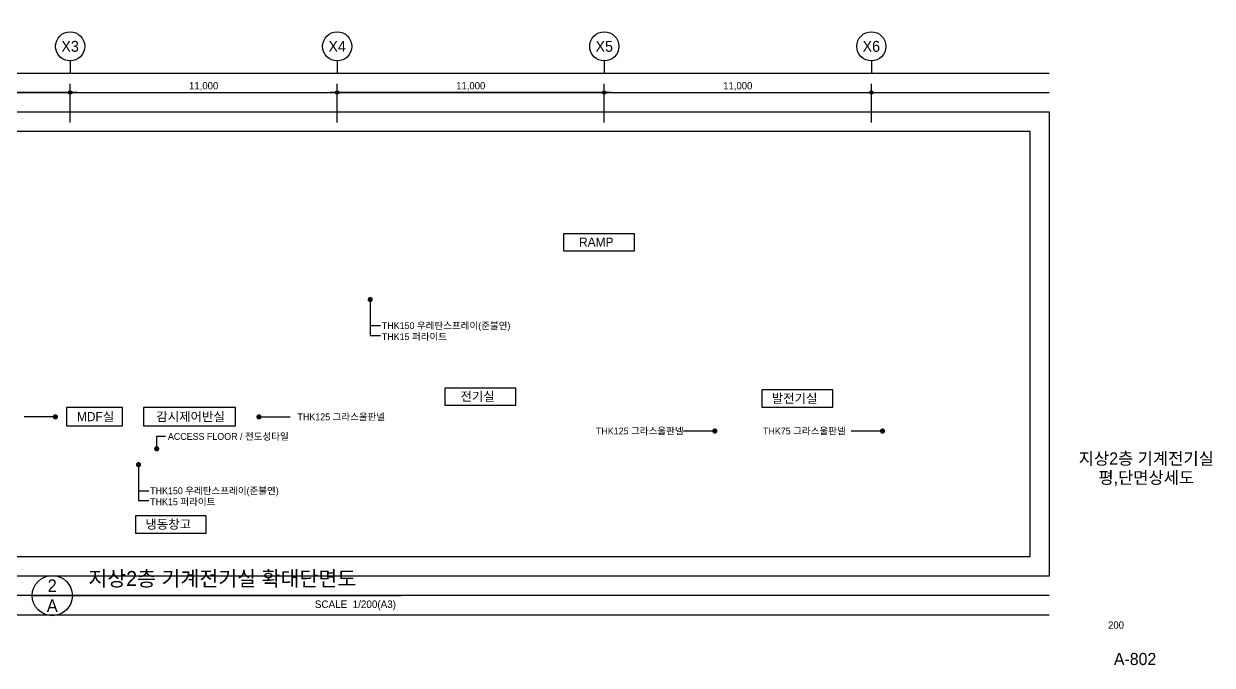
# Model space of a CAD drawing. Header units: millimetres. Extents: x 45178 to 206366, y -171177 to -118827.
# Drawn here: x 157417 to 206366, y -171177 to -144744 of the extents above; entities that cross this region are included whole.
import ezdxf
from ezdxf.enums import TextEntityAlignment as Align
from ezdxf.xclip import XClip

# ---------------------------------------------------------------- set-up
doc = ezdxf.new("R2010")
doc.units = ezdxf.units.MM
doc.linetypes.add('CEN', pattern=[35, 30, -2, 1, -2])
for name, color, linetype in [('$ZCDB_AUDIT_GENERATED_600D18', 7, 'Continuous'), ('4A.TEC CEN', 1, 'CEN'), ('4A.TEC FORM-TEXT', 3, 'Continuous'), ('4A.TEC TEXT', 7, 'Continuous'), ('4A.TEC TEXT 2', 3, 'Continuous'), ('4A.TEC 심볼', 7, 'Continuous'), ('TEXT', 7, 'Continuous'), ('㈜SE&C 심볼', 7, 'Continuous')]:
    doc.layers.add(name, color=color, linetype=linetype)
doc.layers.add('DEFPOINT', color=135, linetype='Continuous', plot=False)
doc.styles.add('GHS', font='malgun.ttf')
doc.styles.add('나눔고딕', font='')
doc.styles.add('돋움', font='')
doc.styles.add('돋음체', font='')
doc.styles.add('울릉도L', font='')
doc.styles.get('나눔고딕').set_extended_font_data('Dotum')
doc.styles.get('돋움').set_extended_font_data('Dotum')
doc.styles.get('돋음체').set_extended_font_data('Dotum')
doc.styles.get('울릉도L').set_extended_font_data('Dotum')
doc.dimstyles.new('DIM_600(외부치수)', dxfattribs={"dimscale": 400, "dimtxt": 3.3, "dimasz": 1, "dimexe": 2, "dimexo": 2, "dimgap": 1, "dimtad": 1, "dimdec": 0, "dimdsep": 46, "dimlunit": 6, "dimtxsty": '나눔고딕', "dimblk1": 'DIMDOT', "dimblk2": 'DIMDOT', "dimsah": 1, "dimcen": 2.5, "dimdle": 1.5, "dimclrd": 8, "dimclre": 8, "dimclrt": 3, "dimadec": 0, "dimazin": 0, "dimtfac": 1, "dimtdec": 0, "dimtix": 1, "dimtmove": 2, "dimatfit": 3, "dimldrblk": 'DIMDOT', "dimfxl": 1, "dimtvp": 1, "dimtolj": 1, "dimtzin": 0, "dimarcsym": 0})

# ---------------------------------------------------------------- blocks, each defined once
blk = doc.blocks.new('dwgFD3B')
at = {"layer": '4A.TEC CEN', "color": 250, "ltscale": 500, "elevation": -3333.33}
for points in [[(193307.63, -39163.16), (193307.63, -267000)], [(204307.63, -39163.16), (204307.63, -267000)], [(215307.63, -39163.16), (215307.63, -267000)], [(226307.63, -39163.16), (226307.63, -267000)]]:
    blk.add_lwpolyline(points, dxfattribs=at)
blk = doc.blocks.new('DIMDOT')
at = {"color": 0}
blk.add_line((-2, 0), (2, 0), dxfattribs=at)
for radius in [0.5, 0.25]:
    blk.add_circle((0, 0), radius, dxfattribs=at)
blk = doc.blocks.new('*D30')
at = {"layer": '$ZCDB_AUDIT_GENERATED_600D18', "color": 8, "lineweight": -2, "transparency": 16777216}
for p, q in [((148326, -148816), (148326, -147216)), ((159326, -148816), (159326, -147216)), ((159182, -147576), (148470, -147576))]:
    blk.add_line(p, q, dxfattribs=at)
at = {"layer": 'Defpoints', "color": 0, "transparency": 16777216}
for p in [(148326, -147576), (148326, -149176), (159326, -149176)]:
    blk.add_point(p, dxfattribs=at)
at = {"layer": '$ZCDB_AUDIT_GENERATED_600D18', "color": 8, "lineweight": -2, "transparency": 16777216, "xscale": 144, "yscale": 144, "zscale": 144, "rotation": 180}
blk.add_blockref('DIMDOT', (148326, -147576), dxfattribs=at)
at = {"layer": '$ZCDB_AUDIT_GENERATED_600D18', "color": 8, "lineweight": -2, "transparency": 16777216, "xscale": 144, "yscale": 144, "zscale": 144}
blk.add_blockref('DIMDOT', (159326, -147576), dxfattribs=at)
at = {"layer": '$ZCDB_AUDIT_GENERATED_600D18', "color": 3, "transparency": 16777216, "insert": (153826, -147325), "char_height": 300, "attachment_point": 5, "style": '나눔고딕'}
blk.add_mtext('\\A1;11,000', dxfattribs=at)
blk = doc.blocks.new('*D31')
at = {"layer": '$ZCDB_AUDIT_GENERATED_600D18', "color": 8, "lineweight": -2, "transparency": 16777216}
for p, q in [((159326, -148816), (159326, -147216)), ((170326, -148816), (170326, -147216)), ((159470, -147576), (170182, -147576))]:
    blk.add_line(p, q, dxfattribs=at)
at = {"layer": 'Defpoints', "color": 0, "transparency": 16777216}
for p in [(170326, -147576), (159326, -149176), (170326, -149176)]:
    blk.add_point(p, dxfattribs=at)
at = {"layer": '$ZCDB_AUDIT_GENERATED_600D18', "color": 8, "lineweight": -2, "transparency": 16777216, "xscale": 144, "yscale": 144, "zscale": 144, "rotation": 180}
blk.add_blockref('DIMDOT', (159326, -147576), dxfattribs=at)
at = {"layer": '$ZCDB_AUDIT_GENERATED_600D18', "color": 8, "lineweight": -2, "transparency": 16777216, "xscale": 144, "yscale": 144, "zscale": 144}
blk.add_blockref('DIMDOT', (170326, -147576), dxfattribs=at)
at = {"layer": '$ZCDB_AUDIT_GENERATED_600D18', "color": 3, "transparency": 16777216, "insert": (164826, -147325), "char_height": 300, "attachment_point": 5, "style": '나눔고딕'}
blk.add_mtext('\\A1;11,000', dxfattribs=at)
blk = doc.blocks.new('*D32')
at = {"layer": '$ZCDB_AUDIT_GENERATED_600D18', "color": 8, "lineweight": -2, "transparency": 16777216}
for p, q in [((170326, -148816), (170326, -147216)), ((181326, -148816), (181326, -147216)), ((181182, -147576), (170470, -147576))]:
    blk.add_line(p, q, dxfattribs=at)
at = {"layer": 'Defpoints', "color": 0, "transparency": 16777216}
for p in [(170326, -147576), (170326, -149176), (181326, -149176)]:
    blk.add_point(p, dxfattribs=at)
at = {"layer": '$ZCDB_AUDIT_GENERATED_600D18', "color": 8, "lineweight": -2, "transparency": 16777216, "xscale": 144, "yscale": 144, "zscale": 144, "rotation": 180}
blk.add_blockref('DIMDOT', (170326, -147576), dxfattribs=at)
at = {"layer": '$ZCDB_AUDIT_GENERATED_600D18', "color": 8, "lineweight": -2, "transparency": 16777216, "xscale": 144, "yscale": 144, "zscale": 144}
blk.add_blockref('DIMDOT', (181326, -147576), dxfattribs=at)
at = {"layer": '$ZCDB_AUDIT_GENERATED_600D18', "color": 3, "transparency": 16777216, "insert": (175826, -147325), "char_height": 300, "attachment_point": 5, "style": '나눔고딕'}
blk.add_mtext('\\A1;11,000', dxfattribs=at)
blk = doc.blocks.new('ccs122')
at = {"layer": '4A.TEC 심볼'}
blk.add_line((0, 8), (0, 3), dxfattribs=at)
blk.add_circle((0, 14), 6, dxfattribs=at)
at = {"layer": '4A.TEC TEXT 2', "color": 3, "style": 'GHS'}
blk.add_attdef('NO', text='', height=4.5, dxfattribs=at).set_placement((-0.01, 14.02), align=Align.MIDDLE_CENTER)
blk = doc.blocks.new('*D28')
at = {"layer": '$ZCDB_AUDIT_GENERATED_600D18', "color": 8, "lineweight": -2, "transparency": 16777216}
for p, q in [((181326, -148816), (181326, -147216)), ((192326, -148816), (192326, -147216)), ((181470, -147576), (192182, -147576))]:
    blk.add_line(p, q, dxfattribs=at)
at = {"layer": 'Defpoints', "color": 0, "transparency": 16777216}
for p in [(192326, -147576), (181326, -149176), (192326, -149176)]:
    blk.add_point(p, dxfattribs=at)
at = {"layer": '$ZCDB_AUDIT_GENERATED_600D18', "color": 8, "lineweight": -2, "transparency": 16777216, "xscale": 144, "yscale": 144, "zscale": 144, "rotation": 180}
blk.add_blockref('DIMDOT', (181326, -147576), dxfattribs=at)
at = {"layer": '$ZCDB_AUDIT_GENERATED_600D18', "color": 8, "lineweight": -2, "transparency": 16777216, "xscale": 144, "yscale": 144, "zscale": 144}
blk.add_blockref('DIMDOT', (192326, -147576), dxfattribs=at)
at = {"layer": '$ZCDB_AUDIT_GENERATED_600D18', "color": 3, "transparency": 16777216, "insert": (186826, -147325), "char_height": 300, "attachment_point": 5, "style": '나눔고딕'}
blk.add_mtext('\\A1;11,000', dxfattribs=at)
blk = doc.blocks.new('A$C16001311')
at = {"layer": '4A.TEC 심볼', "color": 1}
for p in [(107, 688), (526, 271)]:
    blk.add_line(p, (107, 271), dxfattribs=at)
at = {"layer": '4A.TEC 심볼', "color": 1, "const_width": 107}
blk.add_lwpolyline([(107, 1817, 1), (107, 1710, 1)], format="xyb", close=True, dxfattribs=at)
at = {"layer": '4A.TEC 심볼', "color": 1}
blk.add_lwpolyline([(107, 1763), (107, 688), (526, 688)], dxfattribs=at)
at = {"layer": '4A.TEC TEXT', "style": '돋움'}
for s, p in [('THK150 우레탄스프레이(준불연)', (586, 688)), ('THK15 퍼라이트', (586, 234))]:
    blk.add_text(s, height=280, dxfattribs=at).set_placement(p, align=Align.MIDDLE_LEFT)

msp = doc.modelspace()

# ---------------------------------------------------------------- linework, layer by layer
at = {"layer": '4A.TEC 심볼'}
msp.add_line((157761.49, -168308.21), (172941.88, -168308.21), dxfattribs=at)
at = {"layer": '4A.TEC 심볼', "color": 1}
for points in [[(158718.55, -160942.35), (157429.98, -160942.35)], [(167104.31, -160942.35), (168392.88, -160942.35)], [(185881.39, -161525.93), (184592.81, -161525.93)], [(192786.14, -161526.8), (191497.57, -161526.8)]]:
    msp.add_lwpolyline(points, dxfattribs=at)
at = {"layer": '4A.TEC 심볼', "color": 1, "const_width": 106.74}
for points in [[(158665.18, -160942.35, -1), (158771.92, -160942.35, -1)], [(167157.68, -160942.35, 1), (167050.94, -160942.35, 1)], [(185828.02, -161525.93, -1), (185934.76, -161525.93, -1)], [(192732.77, -161526.8, -1), (192839.51, -161526.8, -1)]]:
    msp.add_lwpolyline(points, format="xyb", close=True, dxfattribs=at)
at = {"layer": '4A.TEC 심볼'}
msp.add_circle((158589.49, -168308.21), 828, dxfattribs=at)
at = {"layer": 'DEFPOINT'}
for points in [[(199650, -169108.21), (130253.37, -169108.21), (130253.37, -146776.27), (199650, -146776.27)], [(199650, -168308.21), (131053.37, -168308.21), (131053.37, -147576.27), (199650, -147576.27)]]:
    msp.add_lwpolyline(points, dxfattribs=at)
for points in [[(131853.37, -148376.27), (199650, -148376.27), (199650, -167508.21), (131853.37, -167508.21)], [(132653.37, -149176.27), (198850, -149176.27), (198850, -166708.21), (132653.37, -166708.21)]]:
    msp.add_lwpolyline(points, close=True, dxfattribs=at)
at = {"layer": 'TEXT'}
for points in [[(182565.81, -153396.83), (179642.48, -153396.83), (179642.48, -154105.16), (182565.81, -154105.16)], [(177678.53, -159753.46), (174755.19, -159753.46), (174755.19, -160461.79), (177678.53, -160461.79)], [(190734.62, -159833.69), (187811.29, -159833.69), (187811.29, -160542.02), (190734.62, -160542.02)], [(159182.41, -161307.33), (161482.79, -161307.33), (161482.79, -160557.33), (159182.41, -160557.33)], [(162349.38, -161307.33), (166143.64, -161307.33), (166143.64, -160557.33), (162349.38, -160557.33)], [(164935.96, -165020.58), (162012.62, -165020.58), (162012.62, -165728.91), (164935.96, -165728.91)]]:
    msp.add_lwpolyline(points, close=True, dxfattribs=at)
at = {"layer": '㈜SE&C 심볼', "color": 1}
for p, q in [((162892.11, -161736.85), (163253.59, -161736.85)), ((162892.11, -162256.9), (162892.11, -161736.85))]:
    msp.add_line(p, q, dxfattribs=at)
at = {"layer": '㈜SE&C 심볼', "color": 1, "const_width": 106.74}
msp.add_lwpolyline([(162892.11, -162310.27, 1), (162892.11, -162203.53, 1)], format="xyb", close=True, dxfattribs=at)

# ---------------------------------------------------------------- block references
ref = msp.add_blockref('dwgFD3B', (-33981.65, -33575.73, 0.45))
XClip(ref).set_block_clipping_path([(166635.0178290606, -108407.1949004531), (232831.6469084024, -89383.7679552436)])
for p in [(171578.8, -157871.18), (162037.09, -164675.85)]:
    msp.add_blockref('A$C16001311', p)
at = {"layer": '4A.TEC 심볼'}
ref = msp.add_blockref('ccs122', (159325.98, -147076.27, 1666.67), dxfattribs=dict(at, xscale=99.99999954993666, yscale=99.99999954993666, zscale=99.99999954993666))
ref.add_attrib('NO', 'X3', dxfattribs={"layer": '0', "color": 3, "height": 450, "style": '울릉도L'}).set_placement((159325.36, -145674.48), align=Align.MIDDLE_CENTER)
ref = msp.add_blockref('ccs122', (170325.98, -147076.27, 1666.67), dxfattribs=dict(at, xscale=99.99999954993666, yscale=99.99999954993666, zscale=99.99999954993666))
ref.add_attrib('NO', 'X4', dxfattribs={"layer": '0', "color": 3, "height": 450, "style": '울릉도L'}).set_placement((170325.36, -145674.48), align=Align.MIDDLE_CENTER)
ref = msp.add_blockref('ccs122', (181325.98, -147076.27, 1666.67), dxfattribs=dict(at, xscale=99.99999954993666, yscale=99.99999954993666, zscale=99.99999954993666))
ref.add_attrib('NO', 'X5', dxfattribs={"layer": '0', "color": 3, "height": 450, "style": '울릉도L'}).set_placement((181325.36, -145674.48), align=Align.MIDDLE_CENTER)
ref = msp.add_blockref('ccs122', (192325.98, -147076.27, 1666.67), dxfattribs=dict(at, xscale=99.99999954993666, yscale=99.99999954993666, zscale=99.99999954993666))
ref.add_attrib('NO', 'X6', dxfattribs={"layer": '0', "color": 3, "height": 450, "style": '울릉도L'}).set_placement((192325.36, -145674.48), align=Align.MIDDLE_CENTER)

# ---------------------------------------------------------------- texts
at = {"layer": '4A.TEC FORM-TEXT', "style": '돋움'}
msp.add_text('A-802', height=500, dxfattribs=at).set_placement((203188.92, -171170.14), align=Align.CENTER)
at = {"layer": '4A.TEC TEXT', "color": 3, "style": '돋음체'}
for s, p in [('RAMP', (180996.74, -153741.83)), ('전기실', (176109.46, -160098.46)), ('발전기실', (189165.55, -160178.69)), ('MDF실', (160373.56, -160932.33)), ('감시제어반실', (164287.47, -160932.33)), ('냉동창고', (163366.89, -165365.58))]:
    msp.add_text(s, height=375, dxfattribs=at).set_placement(p, align=Align.MIDDLE_CENTER)
at = {"layer": '4A.TEC TEXT', "style": '돋움'}
for s, p in [('THK125 그라스울판넬', (172300.73, -160942.35)), ('THK125 그라스울판넬', (184592.81, -161525.93)), ('THK75 그라스울판넬', (191270.76, -161526.8))]:
    msp.add_text(s, height=280, dxfattribs=at).set_placement(p, align=Align.MIDDLE_RIGHT)
msp.add_text('ACCESS FLOOR / 전도성타일', height=280, dxfattribs=at).set_placement((163352.85, -161749.76), align=Align.MIDDLE_LEFT)
at = {"layer": '4A.TEC TEXT 2', "style": '나눔고딕'}
for s, height, p in [('지상2층 기계전기실', 500, (203650.7, -162907.1)), ('평,단면상세도', 500, (203650.7, -163697.1)), ('200', 300, (202404.95, -169670.16))]:
    msp.add_text(s, height=height, dxfattribs=at).set_placement(p, align=Align.CENTER)
at = {"layer": '4A.TEC TEXT 2', "color": 3, "style": '나눔고딕'}
msp.add_text('지상2층 기계전기실 확대단면도', height=621, dxfattribs=at).set_placement((160075.27, -168101.21), align=Align.BOTTOM_LEFT)
for s, p in [('2', (158589.49, -167894.21)), ('A', (158589.49, -168722.21))]:
    msp.add_text(s, height=517.5, dxfattribs=at).set_placement(p, align=Align.MIDDLE)
msp.add_text('SCALE  1/200(A3)', height=310.5, dxfattribs=at).set_placement((172747.47, -168911.48), align=Align.BOTTOM_RIGHT)

# ---------------------------------------------------------------- dimensions: what is measured, and where the dimension line sits
at = {"layer": '$ZCDB_AUDIT_GENERATED_600D18'}
for base, p1, p2, picture, middle in [((148325.98, -147576.27, 1666.67), (159325.98, -149176.27, 1666.67), (148325.98, -149176.27, 1666.67), '*D30', (153825.98, -147325.17, 1666.67)), ((170325.98, -147576.27, 1666.67), (181325.98, -149176.27, 1666.67), (170325.98, -149176.27, 1666.67), '*D32', (175825.98, -147325.17, 1666.67))]:
    dim = msp.add_linear_dim(base=base, p1=p1, p2=p2, angle=180, dimstyle='DIM_600(외부치수)', override={"dimscale": 600, "dimtxt": 0.5, "dimasz": 0.24, "dimexe": 0.6, "dimexo": 0.6, "dimgap": 0.12, "dimdec": 1, "dimdle": 0.5}, dxfattribs=at)
    dim.commit()
    dim.dimension.update_dxf_attribs({"geometry": picture, "text_midpoint": middle})
for base, p1, p2, picture, middle in [((170325.98, -147576.27, 1666.67), (159325.98, -149176.27, 1666.67), (170325.98, -149176.27, 1666.67), '*D31', (164825.98, -147325.17, 1666.67)), ((192325.98, -147576.27, 1666.67), (181325.98, -149176.27, 1666.67), (192325.98, -149176.27, 1666.67), '*D28', (186825.98, -147325.17, 1666.67))]:
    dim = msp.add_linear_dim(base=base, p1=p1, p2=p2, dimstyle='DIM_600(외부치수)', override={"dimscale": 600, "dimtxt": 0.5, "dimasz": 0.24, "dimexe": 0.6, "dimexo": 0.6, "dimgap": 0.12, "dimdec": 1, "dimdle": 0.5}, dxfattribs=at)
    dim.commit()
    dim.dimension.update_dxf_attribs({"geometry": picture, "text_midpoint": middle})

doc.saveas('drawing.dxf')
